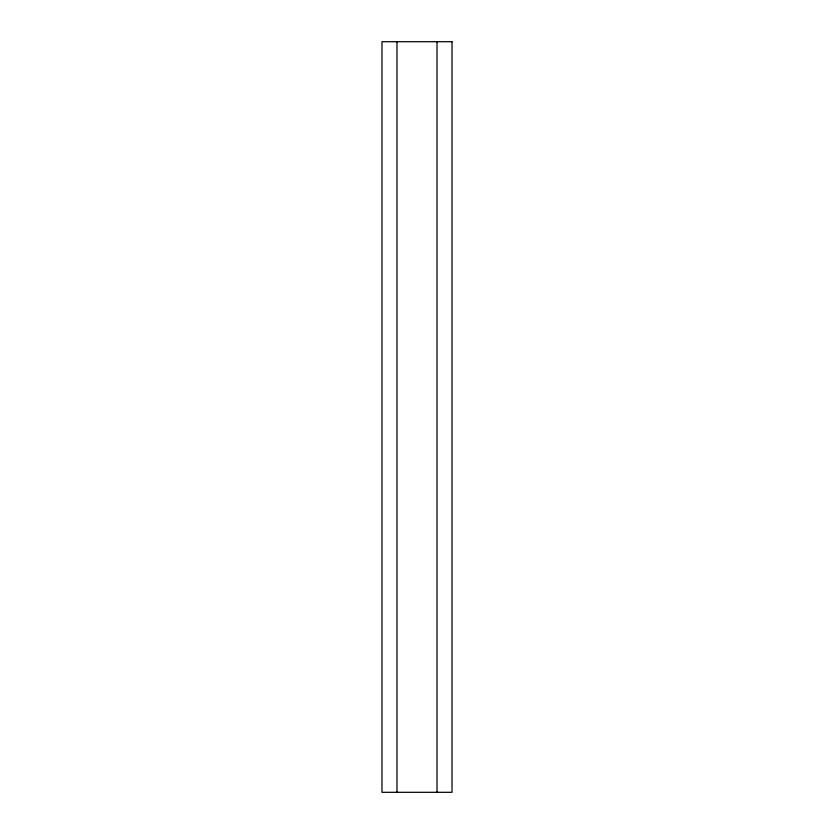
<?xml version="1.0" encoding="UTF-8"?>
<svg xmlns="http://www.w3.org/2000/svg" width="834" height="834" viewBox="0 0 834 834"><rect width="100%" height="100%" fill="white"/><g stroke="black" fill="none" stroke-linecap="round" stroke-linejoin="round"><path stroke-width="1.25" d="M437.016 41.7L437.016 792.3M396.984 41.7L396.984 792.3M452.028 41.7L381.972 41.7L381.972 792.3L452.028 792.3L452.028 41.7"/></g></svg>
